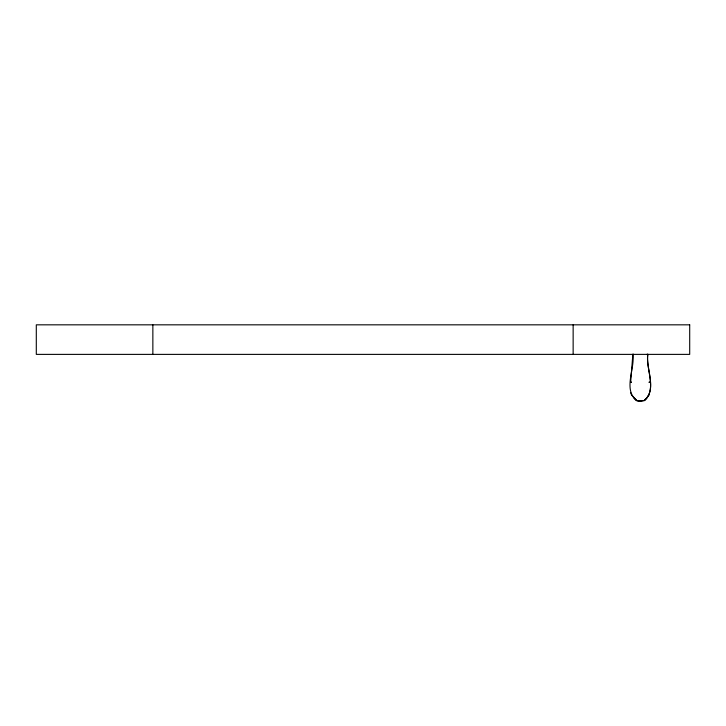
<?xml version="1.0" encoding="UTF-8"?>
<svg xmlns="http://www.w3.org/2000/svg" width="726" height="726" viewBox="0 0 726 726"><rect width="100%" height="100%" fill="white"/><g stroke="black" fill="none" stroke-linecap="round" stroke-linejoin="round"><path stroke-width="1.09" d="M632.854 354.379L630.649 382.248L631.457 382.293M647.819 354.379C645.559 368.545 657.411 389.68 644.316 400.607L640.477 401.169L636.611 400.607C622.844 389.454 635.186 368.69 632.854 354.224L633.48 354.224M646.784 397.848L649.126 394.871M644.316 400.607C657.529 389.127 645.605 368.726 647.828 354.224L647.129 354.224M646.167 398.501L644.316 400.443L640.477 401.006L636.611 400.443L631.457 394.853M630.649 382.157L631.457 382.157M649.126 382.157L650.015 382.157M649.117 382.293L650.015 382.293M640.477 401.169L636.611 400.607L633.97 397.921M630.64 392.712L631.457 394.699M573.141 324.831L573.141 354.379M152.859 324.831L152.859 354.379M689.7 324.831L36.3 324.831L36.3 354.379L689.7 354.379L689.7 324.831"/></g></svg>
